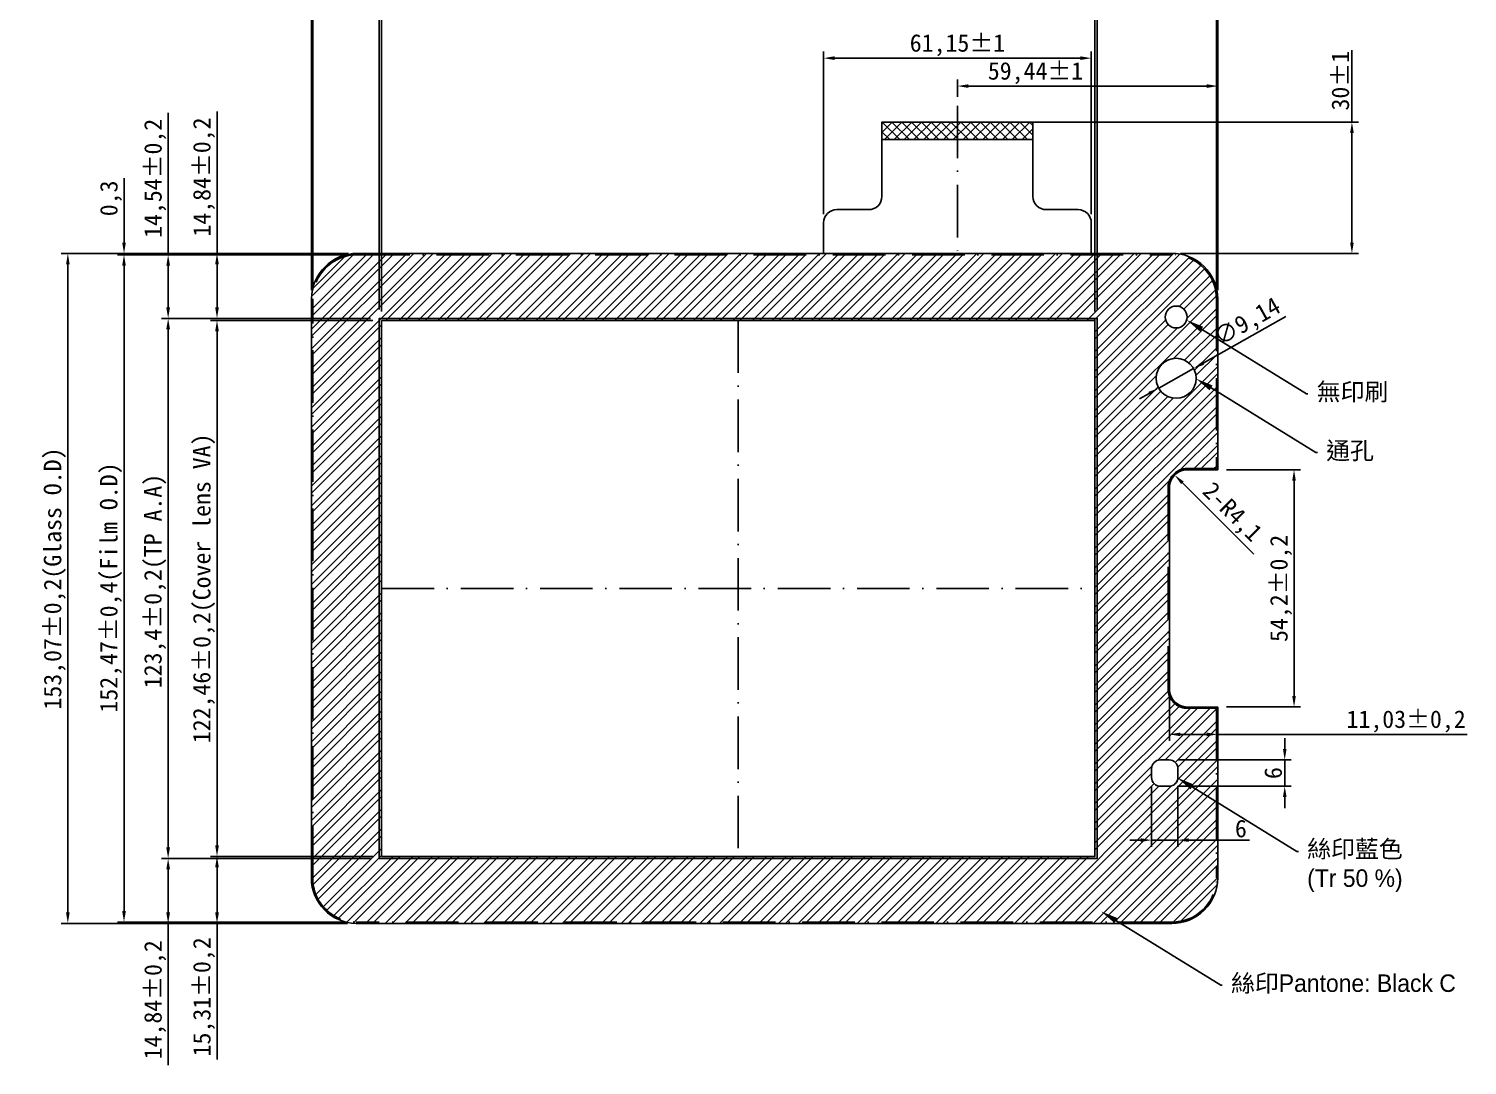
# Model space of a CAD drawing. Header units: millimetres. Extents: x 4747 to 6005, y -1475 to -549.
# Drawn here: x 4989.3 to 5317.8, y -970.7 to -733.9 of the extents above; entities that cross this region are included whole.
import ezdxf
from ezdxf import colors
from ezdxf.entities.mleader import LeaderData, LeaderLine
from ezdxf.math import Vec2, Vec3

# ---------------------------------------------------------------- set-up
doc = ezdxf.new("R2010")
doc.units = ezdxf.units.MM
doc.linetypes.add('ACAD_ISO02W100', pattern=[15, 12, -3])
doc.linetypes.add('ACAD_ISO10W100', pattern=[18, 12, -3, 0, -3])
for name, color, linetype in [('center', 1, 'ACAD_ISO10W100'), ('Cover lens', 7, 'Continuous'), ('FPC', 3, 'Continuous'), ('ITO film', 7, 'Continuous'), ('stiffiner', 30, 'Continuous'), ('TP_AA', 250, 'Continuous')]:
    doc.layers.add(name, color=color, linetype=linetype)
doc.dimstyles.new('ISO-25', dxfattribs={"dimtxt": 2.5, "dimasz": 2.5, "dimexe": 1.5, "dimexo": 2, "dimtad": 1, "dimtxsty": 'Standard', "dimcen": 2.5, "dimclrd": 5, "dimclre": 5, "dimclrt": 5, "dimadec": 0, "dimazin": 0, "dimtfac": 1, "dimtmove": 0, "dimatfit": 3, "dimfxl": 1, "dimarcsym": 0})

# ---------------------------------------------------------------- blocks, each defined once
blk = doc.blocks.new('*D3')
at = {"color": 5, "lineweight": -2}
for p, q in [((5069.3, -798.06), (5069.3, -621.88)), ((5071.8, -623.38), (5230.8, -623.38)), ((5233.3, -798.06), (5233.3, -621.88))]:
    blk.add_line(p, q, dxfattribs=at)
at = {"color": 5}
for points in [[(5071.8, -622.96), (5071.8, -623.79), (5069.3, -623.38)], [(5230.8, -622.96), (5230.8, -623.79), (5233.3, -623.38)]]:
    blk.add_solid(points, dxfattribs=at)
at = {"layer": 'Defpoints', "color": 0}
for p in [(5233.3, -623.38), (5069.3, -800.06), (5233.3, -800.06)]:
    blk.add_point(p, dxfattribs=at)
at = {"color": 5, "insert": (5151.3, -620.42), "char_height": 4, "attachment_point": 5}
blk.add_mtext('164±0,2(TP A.A)', dxfattribs=at)
blk = doc.blocks.new('*D4')
at = {"color": 5, "lineweight": -2}
for p, q in [((5054.11, -793.59), (5054.11, -613.36)), ((5260.49, -793.59), (5260.49, -613.36)), ((5056.61, -614.86), (5257.99, -614.86))]:
    blk.add_line(p, q, dxfattribs=at)
at = {"color": 5}
for points in [[(5056.61, -614.44), (5056.61, -615.27), (5054.11, -614.86)], [(5257.99, -614.44), (5257.99, -615.27), (5260.49, -614.86)]]:
    blk.add_solid(points, dxfattribs=at)
at = {"layer": 'Defpoints', "color": 0}
for p in [(5260.49, -614.86), (5054.11, -795.59), (5260.49, -795.59)]:
    blk.add_point(p, dxfattribs=at)
at = {"color": 5, "insert": (5151, -611.9), "char_height": 4, "attachment_point": 5}
blk.add_mtext('206,38±0,4(Film O.D)', dxfattribs=at)
blk = doc.blocks.new('*D5')
at = {"color": 5, "lineweight": -2}
for p, q in [((5053.81, -793.59), (5053.81, -604.83)), ((5056.31, -606.33), (5258.29, -606.33)), ((5260.79, -793.59), (5260.79, -604.83))]:
    blk.add_line(p, q, dxfattribs=at)
at = {"color": 5}
for points in [[(5056.31, -605.92), (5056.31, -606.75), (5053.81, -606.33)], [(5258.29, -605.92), (5258.29, -606.75), (5260.79, -606.33)]]:
    blk.add_solid(points, dxfattribs=at)
at = {"layer": 'Defpoints', "color": 0}
for p in [(5260.79, -606.33), (5053.81, -795.59), (5260.79, -795.59)]:
    blk.add_point(p, dxfattribs=at)
at = {"color": 5, "insert": (5151.43, -603.38), "char_height": 4, "attachment_point": 5}
blk.add_mtext('206,98±0,2(Glass O.D)', dxfattribs=at)
blk = doc.blocks.new('*D6')
at = {"color": 5, "lineweight": -2}
for p, q in [((5067.3, -800.06), (5019.6, -800.06)), ((5021.1, -802.56), (5021.1, -920.96)), ((5067.3, -923.46), (5019.6, -923.46))]:
    blk.add_line(p, q, dxfattribs=at)
at = {"color": 5}
for points in [[(5020.68, -802.56), (5021.52, -802.56), (5021.1, -800.06)], [(5020.68, -920.96), (5021.52, -920.96), (5021.1, -923.46)]]:
    blk.add_solid(points, dxfattribs=at)
at = {"layer": 'Defpoints', "color": 0}
for p in [(5069.3, -800.06), (5021.1, -923.46), (5069.3, -923.46)]:
    blk.add_point(p, dxfattribs=at)
at = {"color": 5, "insert": (5018.14, -860.08), "char_height": 4, "attachment_point": 5, "rotation": 90}
blk.add_mtext('123,4±0,2(TP A.A)', dxfattribs=at)
blk = doc.blocks.new('*D7')
at = {"color": 5, "lineweight": -2}
for p, q in [((5062.31, -785.53), (5009.52, -785.53)), ((5011.02, -788.03), (5011.02, -935.5)), ((5062.05, -938), (5009.52, -938))]:
    blk.add_line(p, q, dxfattribs=at)
at = {"color": 5}
for points in [[(5010.6, -788.03), (5011.44, -788.03), (5011.02, -785.53)], [(5010.6, -935.5), (5011.44, -935.5), (5011.02, -938)]]:
    blk.add_solid(points, dxfattribs=at)
at = {"layer": 'Defpoints', "color": 0}
for p in [(5064.31, -785.53), (5011.02, -938), (5064.05, -938)]:
    blk.add_point(p, dxfattribs=at)
at = {"color": 5, "insert": (5008.06, -861.57), "char_height": 4, "attachment_point": 5, "rotation": 90}
blk.add_mtext('152,47±0,4(Film O.D)', dxfattribs=at)
blk = doc.blocks.new('*D8')
at = {"color": 5, "lineweight": -2}
for p, q in [((5062.31, -785.23), (4996.69, -785.23)), ((4998.19, -935.8), (4998.19, -787.73)), ((5062.04, -938.3), (4996.69, -938.3))]:
    blk.add_line(p, q, dxfattribs=at)
at = {"color": 5}
for points in [[(4997.78, -787.73), (4998.61, -787.73), (4998.19, -785.23)], [(4997.78, -935.8), (4998.61, -935.8), (4998.19, -938.3)]]:
    blk.add_solid(points, dxfattribs=at)
at = {"layer": 'Defpoints', "color": 0}
for p in [(4998.19, -785.23), (5064.31, -785.23), (5064.04, -938.3)]:
    blk.add_point(p, dxfattribs=at)
at = {"color": 5, "insert": (4995.23, -859.52), "char_height": 4, "attachment_point": 5, "rotation": 90}
blk.add_mtext('153,07±0,2(Glass O.D)', dxfattribs=at)
blk = doc.blocks.new('*D9')
at = {"color": 5, "lineweight": -2}
for p, q in [((5201.35, -749.47), (5201.35, -745.49)), ((5260.79, -793.59), (5260.79, -745.49)), ((5203.85, -746.99), (5258.29, -746.99))]:
    blk.add_line(p, q, dxfattribs=at)
at = {"color": 5}
for points in [[(5203.85, -746.57), (5203.85, -747.41), (5201.35, -746.99)], [(5258.29, -746.57), (5258.29, -747.41), (5260.79, -746.99)]]:
    blk.add_solid(points, dxfattribs=at)
at = {"layer": 'Defpoints', "color": 0}
for p in [(5260.79, -746.99), (5201.35, -751.47), (5260.79, -795.59)]:
    blk.add_point(p, dxfattribs=at)
at = {"color": 5, "insert": (5219.18, -744.03), "char_height": 4, "attachment_point": 5}
blk.add_mtext('59,44±1', dxfattribs=at)
blk = doc.blocks.new('*D10')
at = {"color": 5, "lineweight": -2}
for p, q in [((5291.45, -755.23), (5291.45, -738.81)), ((5203.35, -755.23), (5292.95, -755.23)), ((5291.45, -782.73), (5291.45, -757.73)), ((5252.29, -785.23), (5292.95, -785.23))]:
    blk.add_line(p, q, dxfattribs=at)
at = {"color": 5}
for points in [[(5291.03, -757.73), (5291.87, -757.73), (5291.45, -755.23)], [(5291.03, -782.73), (5291.87, -782.73), (5291.45, -785.23)]]:
    blk.add_solid(points, dxfattribs=at)
at = {"layer": 'Defpoints', "color": 0}
for p in [(5201.35, -755.23), (5250.29, -785.23), (5291.45, -785.23)]:
    blk.add_point(p, dxfattribs=at)
at = {"color": 5, "insert": (5288.82, -745.77), "char_height": 4, "attachment_point": 5, "rotation": 90}
blk.add_mtext('30±1', dxfattribs=at)
blk = doc.blocks.new('*D11')
at = {"color": 5, "lineweight": -2}
for p, q in [((5054.11, -793.59), (5054.11, -692.33)), ((5069.3, -798.06), (5069.3, -692.33)), ((5054.11, -693.83), (5023.03, -693.83)), ((5066.8, -693.83), (5056.61, -693.83))]:
    blk.add_line(p, q, dxfattribs=at)
at = {"color": 5}
for points in [[(5056.61, -693.41), (5056.61, -694.24), (5054.11, -693.83)], [(5066.8, -693.41), (5066.8, -694.24), (5069.3, -693.83)]]:
    blk.add_solid(points, dxfattribs=at)
at = {"layer": 'Defpoints', "color": 0}
for p in [(5054.11, -693.83), (5054.11, -795.59), (5069.3, -800.06)]:
    blk.add_point(p, dxfattribs=at)
at = {"color": 5, "insert": (5037.32, -690.87), "char_height": 4, "attachment_point": 5}
blk.add_mtext('15,19±0,2', dxfattribs=at)
blk = doc.blocks.new('*D12')
at = {"color": 5, "lineweight": -2}
for p, q in [((5021.1, -785.53), (5021.1, -753.11)), ((5062.31, -785.53), (5019.6, -785.53)), ((5021.1, -797.56), (5021.1, -788.03)), ((5067.3, -800.06), (5019.6, -800.06))]:
    blk.add_line(p, q, dxfattribs=at)
at = {"color": 5}
for points in [[(5020.68, -788.03), (5021.52, -788.03), (5021.1, -785.53)], [(5020.68, -797.56), (5021.52, -797.56), (5021.1, -800.06)]]:
    blk.add_solid(points, dxfattribs=at)
at = {"layer": 'Defpoints', "color": 0}
for p in [(5021.1, -785.53), (5064.31, -785.53), (5069.3, -800.06)]:
    blk.add_point(p, dxfattribs=at)
at = {"color": 5, "insert": (5018.14, -768.07), "char_height": 4, "attachment_point": 5, "rotation": 90}
blk.add_mtext('14,54±0,2', dxfattribs=at)
blk = doc.blocks.new('*D13')
at = {"color": 5, "lineweight": -2}
for p, q in [((5051.31, -682.66), (5039.56, -682.66)), ((5053.81, -793.59), (5053.81, -681.16)), ((5054.11, -682.66), (5053.81, -682.66)), ((5054.11, -793.59), (5054.11, -681.16)), ((5056.61, -682.66), (5059.11, -682.66))]:
    blk.add_line(p, q, dxfattribs=at)
at = {"color": 5}
for points in [[(5051.31, -682.25), (5051.31, -683.08), (5053.81, -682.66)], [(5056.61, -682.25), (5056.61, -683.08), (5054.11, -682.66)]]:
    blk.add_solid(points, dxfattribs=at)
at = {"layer": 'Defpoints', "color": 0}
for p in [(5053.81, -682.66), (5053.81, -795.59), (5054.11, -795.59)]:
    blk.add_point(p, dxfattribs=at)
at = {"color": 5, "insert": (5044.19, -679.71), "char_height": 4, "attachment_point": 5}
blk.add_mtext('0,3', dxfattribs=at)
blk = doc.blocks.new('*D14')
at = {"color": 5, "lineweight": -2}
for p, q in [((5011.02, -782.73), (5011.02, -768.02)), ((5062.31, -785.23), (5009.52, -785.23)), ((5062.31, -785.53), (5009.52, -785.53)), ((5011.02, -785.53), (5011.02, -785.23)), ((5011.02, -788.03), (5011.02, -790.53))]:
    blk.add_line(p, q, dxfattribs=at)
at = {"color": 5}
for points in [[(5010.6, -782.73), (5011.44, -782.73), (5011.02, -785.23)], [(5010.6, -788.03), (5011.44, -788.03), (5011.02, -785.53)]]:
    blk.add_solid(points, dxfattribs=at)
at = {"layer": 'Defpoints', "color": 0}
for p in [(5011.02, -785.53), (5064.31, -785.23), (5064.31, -785.53)]:
    blk.add_point(p, dxfattribs=at)
at = {"color": 5, "insert": (5008.06, -772.65), "char_height": 4, "attachment_point": 5, "rotation": 90}
blk.add_mtext('0,3', dxfattribs=at)
blk = doc.blocks.new('*D23')
at = {"color": 5, "lineweight": -2}
for p, q in [((5067.84, -800.53), (5030.76, -800.53)), ((5032.26, -920.49), (5032.26, -803.03)), ((5067.84, -922.99), (5030.76, -922.99))]:
    blk.add_line(p, q, dxfattribs=at)
at = {"color": 5}
for points in [[(5031.84, -803.03), (5032.68, -803.03), (5032.26, -800.53)], [(5031.84, -920.49), (5032.68, -920.49), (5032.26, -922.99)]]:
    blk.add_solid(points, dxfattribs=at)
at = {"layer": 'Defpoints', "color": 0}
for p in [(5032.26, -800.53), (5069.84, -800.53), (5069.84, -922.99)]:
    blk.add_point(p, dxfattribs=at)
at = {"color": 5, "insert": (5029.3, -861.76), "char_height": 4, "attachment_point": 5, "rotation": 90}
blk.add_mtext('122,46±0,2(Cover lens VA)', dxfattribs=at)
blk = doc.blocks.new('*D24')
at = {"color": 5, "lineweight": -2}
for p, q in [((5069.84, -798.53), (5069.84, -630.4)), ((5232.76, -798.53), (5232.76, -630.4)), ((5072.34, -631.9), (5230.26, -631.9))]:
    blk.add_line(p, q, dxfattribs=at)
at = {"color": 5}
for points in [[(5072.34, -631.48), (5072.34, -632.31), (5069.84, -631.9)], [(5230.26, -631.48), (5230.26, -632.31), (5232.76, -631.9)]]:
    blk.add_solid(points, dxfattribs=at)
at = {"layer": 'Defpoints', "color": 0}
for p in [(5232.76, -631.9), (5069.84, -800.53), (5232.76, -800.53)]:
    blk.add_point(p, dxfattribs=at)
at = {"color": 5, "insert": (5151.3, -628.94), "char_height": 4, "attachment_point": 5}
blk.add_mtext('162,92±0,2(Cover lens VA)', dxfattribs=at)
blk = doc.blocks.new('*D25')
at = {"color": 5, "lineweight": -2}
for p, q in [((5053.81, -701.74), (5022.06, -701.74)), ((5053.81, -793.59), (5053.81, -700.24)), ((5067.34, -701.74), (5056.31, -701.74)), ((5069.84, -798.53), (5069.84, -700.24))]:
    blk.add_line(p, q, dxfattribs=at)
at = {"color": 5}
for points in [[(5056.31, -701.32), (5056.31, -702.16), (5053.81, -701.74)], [(5067.34, -701.32), (5067.34, -702.16), (5069.84, -701.74)]]:
    blk.add_solid(points, dxfattribs=at)
at = {"layer": 'Defpoints', "color": 0}
for p in [(5053.81, -701.74), (5053.81, -795.59), (5069.84, -800.53)]:
    blk.add_point(p, dxfattribs=at)
at = {"color": 5, "insert": (5036.69, -698.78), "char_height": 4, "attachment_point": 5}
blk.add_mtext('16,03±0,2', dxfattribs=at)
blk = doc.blocks.new('*D26')
at = {"color": 5, "lineweight": -2}
for p, q in [((5232.76, -798.53), (5232.76, -688.77)), ((5260.79, -793.59), (5260.79, -688.77)), ((5235.26, -690.27), (5258.29, -690.27)), ((5260.79, -690.27), (5293.88, -690.27))]:
    blk.add_line(p, q, dxfattribs=at)
at = {"color": 5}
for points in [[(5235.26, -689.85), (5235.26, -690.68), (5232.76, -690.27)], [(5258.29, -689.85), (5258.29, -690.68), (5260.79, -690.27)]]:
    blk.add_solid(points, dxfattribs=at)
at = {"layer": 'Defpoints', "color": 0}
for p in [(5260.79, -690.27), (5260.79, -795.59), (5232.76, -800.53)]:
    blk.add_point(p, dxfattribs=at)
at = {"color": 5, "insert": (5278.58, -687.31), "char_height": 4, "attachment_point": 5}
blk.add_mtext('28,03±0,2', dxfattribs=at)
blk = doc.blocks.new('*D27')
at = {"color": 5, "lineweight": -2}
for p, q in [((5233.3, -798.06), (5233.3, -681.03)), ((5235.8, -682.53), (5258.29, -682.53)), ((5260.79, -793.59), (5260.79, -681.03)), ((5260.79, -682.53), (5294.54, -682.53))]:
    blk.add_line(p, q, dxfattribs=at)
at = {"color": 5}
for points in [[(5235.8, -682.11), (5235.8, -682.94), (5233.3, -682.53)], [(5258.29, -682.11), (5258.29, -682.94), (5260.79, -682.53)]]:
    blk.add_solid(points, dxfattribs=at)
at = {"layer": 'Defpoints', "color": 0}
for p in [(5260.79, -682.53), (5260.79, -795.59), (5233.3, -800.06)]:
    blk.add_point(p, dxfattribs=at)
at = {"color": 5, "insert": (5278.92, -679.57), "char_height": 4, "attachment_point": 5}
blk.add_mtext('27,49±0,2', dxfattribs=at)
blk = doc.blocks.new('*D28')
at = {"color": 5, "lineweight": -2}
for p, q in [((5032.26, -785.23), (5032.26, -752.81)), ((5062.31, -785.23), (5030.76, -785.23)), ((5032.26, -797.56), (5032.26, -787.73)), ((5067.3, -800.06), (5030.76, -800.06))]:
    blk.add_line(p, q, dxfattribs=at)
at = {"color": 5}
for points in [[(5031.84, -787.73), (5032.68, -787.73), (5032.26, -785.23)], [(5031.84, -797.56), (5032.68, -797.56), (5032.26, -800.06)]]:
    blk.add_solid(points, dxfattribs=at)
at = {"layer": 'Defpoints', "color": 0}
for p in [(5032.26, -785.23), (5064.31, -785.23), (5069.3, -800.06)]:
    blk.add_point(p, dxfattribs=at)
at = {"color": 5, "insert": (5029.3, -767.77), "char_height": 4, "attachment_point": 5, "rotation": 90}
blk.add_mtext('14,84±0,2', dxfattribs=at)
blk = doc.blocks.new('*D29')
at = {"color": 5, "lineweight": -2}
for p, q in [((5067.84, -922.99), (5030.76, -922.99)), ((5032.26, -925.49), (5032.26, -935.8)), ((5062.04, -938.3), (5030.76, -938.3)), ((5032.26, -938.3), (5032.26, -969.38))]:
    blk.add_line(p, q, dxfattribs=at)
at = {"color": 5}
for points in [[(5031.84, -925.49), (5032.68, -925.49), (5032.26, -922.99)], [(5031.84, -935.8), (5032.68, -935.8), (5032.26, -938.3)]]:
    blk.add_solid(points, dxfattribs=at)
at = {"layer": 'Defpoints', "color": 0}
for p in [(5069.84, -922.99), (5032.26, -938.3), (5064.04, -938.3)]:
    blk.add_point(p, dxfattribs=at)
at = {"color": 5, "insert": (5029.3, -955.09), "char_height": 4, "attachment_point": 5, "rotation": 90}
blk.add_mtext('15,31±0,2', dxfattribs=at)
blk = doc.blocks.new('*D30')
at = {"color": 5, "lineweight": -2}
for p, q in [((5067.3, -923.46), (5019.6, -923.46)), ((5021.1, -925.96), (5021.1, -935.8)), ((5062.04, -938.3), (5019.6, -938.3)), ((5021.1, -938.3), (5021.1, -970.72))]:
    blk.add_line(p, q, dxfattribs=at)
at = {"color": 5}
for points in [[(5020.68, -925.96), (5021.52, -925.96), (5021.1, -923.46)], [(5020.68, -935.8), (5021.52, -935.8), (5021.1, -938.3)]]:
    blk.add_solid(points, dxfattribs=at)
at = {"layer": 'Defpoints', "color": 0}
for p in [(5069.3, -923.46), (5021.1, -938.3), (5064.04, -938.3)]:
    blk.add_point(p, dxfattribs=at)
at = {"color": 5, "insert": (5018.14, -955.76), "char_height": 4, "attachment_point": 5, "rotation": 90}
blk.add_mtext('14,84±0,2', dxfattribs=at)
blk = doc.blocks.new('*D31')
at = {"color": 5, "lineweight": -2}
for p, q in [((5276.38, -799.65), (5257.46, -810.3)), ((5247.32, -816), (5255.28, -811.52)), ((5245.14, -817.23), (5242.96, -818.45))]:
    blk.add_line(p, q, dxfattribs=at)
at = {"color": 5}
for points in [[(5257.26, -809.93), (5257.67, -810.66), (5255.28, -811.52)], [(5244.94, -816.87), (5245.34, -817.59), (5247.32, -816)]]:
    blk.add_solid(points, dxfattribs=at)
at = {"layer": 'Defpoints', "color": 0}
for p in [(5255.28, -811.52), (5247.32, -816)]:
    blk.add_point(p, dxfattribs=at)
at = {"color": 5, "insert": (5267.71, -801.14), "char_height": 4, "attachment_point": 5, "rotation": 29.3592}
blk.add_mtext('∅9,14', dxfattribs=at)
blk = doc.blocks.new('*D32')
at = {"color": 5, "lineweight": -2}
blk.add_line((5269.07, -853.94), (5252.73, -837.63), dxfattribs=at)
at = {"color": 5}
blk.add_solid([(5253.02, -837.34), (5252.44, -837.93), (5250.96, -835.87)], dxfattribs=at)
at = {"layer": 'Defpoints', "color": 0}
for p in [(5250.96, -835.87), (5253.86, -838.76)]:
    blk.add_point(p, dxfattribs=at)
at = {"color": 5, "insert": (5263.87, -844.57), "char_height": 4, "attachment_point": 5, "rotation": 315.062}
blk.add_mtext('2-R4,1', dxfattribs=at)
blk = doc.blocks.new('*D33')
at = {"color": 5, "lineweight": -2}
for p, q in [((5262.79, -834.66), (5279.73, -834.66)), ((5278.23, -837.16), (5278.23, -886.36)), ((5262.79, -888.86), (5279.73, -888.86))]:
    blk.add_line(p, q, dxfattribs=at)
at = {"color": 5}
for points in [[(5277.81, -837.16), (5278.64, -837.16), (5278.23, -834.66)], [(5277.81, -886.36), (5278.64, -886.36), (5278.23, -888.86)]]:
    blk.add_solid(points, dxfattribs=at)
at = {"layer": 'Defpoints', "color": 0}
for p in [(5260.79, -834.66), (5260.79, -888.86), (5278.23, -888.86)]:
    blk.add_point(p, dxfattribs=at)
at = {"color": 5, "insert": (5275.27, -861.76), "char_height": 4, "attachment_point": 5, "rotation": 90}
blk.add_mtext('54,2±0,2', dxfattribs=at)
blk = doc.blocks.new('*D34')
at = {"color": 5, "lineweight": -2}
for p, q in [((5249.76, -886.76), (5249.76, -896.62)), ((5260.79, -890.86), (5260.79, -896.62)), ((5252.26, -895.12), (5258.29, -895.12)), ((5260.79, -895.12), (5317.78, -895.12))]:
    blk.add_line(p, q, dxfattribs=at)
at = {"color": 5}
for points in [[(5252.26, -894.7), (5252.26, -895.53), (5249.76, -895.12)], [(5258.29, -894.7), (5258.29, -895.53), (5260.79, -895.12)]]:
    blk.add_solid(points, dxfattribs=at)
at = {"layer": 'Defpoints', "color": 0}
for p in [(5249.76, -884.76), (5260.79, -888.86), (5249.76, -895.12)]:
    blk.add_point(p, dxfattribs=at)
at = {"color": 5, "insert": (5303.82, -892.16), "char_height": 4, "attachment_point": 5}
blk.add_mtext('11,03±0,2', dxfattribs=at)
blk = doc.blocks.new('*D35')
at = {"color": 5, "lineweight": -2}
for p, q in [((5276.1, -898.46), (5276.1, -895.96)), ((5251.7, -900.96), (5277.6, -900.96)), ((5276.1, -900.96), (5276.1, -906.96)), ((5251.7, -906.96), (5277.6, -906.96)), ((5276.1, -909.46), (5276.1, -911.96))]:
    blk.add_line(p, q, dxfattribs=at)
at = {"color": 5}
for points in [[(5275.69, -898.46), (5276.52, -898.46), (5276.1, -900.96)], [(5275.69, -909.46), (5276.52, -909.46), (5276.1, -906.96)]]:
    blk.add_solid(points, dxfattribs=at)
at = {"layer": 'Defpoints', "color": 0}
for p in [(5249.7, -900.96), (5249.7, -906.96), (5276.1, -906.96)]:
    blk.add_point(p, dxfattribs=at)
at = {"color": 5, "insert": (5273.48, -903.96), "char_height": 4, "attachment_point": 5, "rotation": 90}
blk.add_mtext('6', dxfattribs=at)
blk = doc.blocks.new('*D36')
at = {"color": 5, "lineweight": -2}
for p, q in [((5245.7, -906.96), (5245.7, -920.78)), ((5251.7, -906.96), (5251.7, -920.78)), ((5243.2, -919.28), (5240.7, -919.28)), ((5245.7, -919.28), (5251.7, -919.28)), ((5254.2, -919.28), (5268.05, -919.28))]:
    blk.add_line(p, q, dxfattribs=at)
at = {"color": 5}
for points in [[(5243.2, -918.86), (5243.2, -919.7), (5245.7, -919.28)], [(5254.2, -918.86), (5254.2, -919.7), (5251.7, -919.28)]]:
    blk.add_solid(points, dxfattribs=at)
at = {"layer": 'Defpoints', "color": 0}
for p in [(5245.7, -904.96), (5251.7, -904.96), (5251.7, -919.28)]:
    blk.add_point(p, dxfattribs=at)
at = {"color": 5, "insert": (5266.09, -916.66), "char_height": 4, "attachment_point": 5}
blk.add_mtext('6', dxfattribs=at)
blk = doc.blocks.new('*D59')
at = {"color": 5, "lineweight": -2}
for p, q in [((5170.78, -776.23), (5170.78, -739.11)), ((5231.93, -776.23), (5231.93, -739.11)), ((5173.28, -740.61), (5229.43, -740.61))]:
    blk.add_line(p, q, dxfattribs=at)
at = {"color": 5}
for points in [[(5173.28, -740.19), (5173.28, -741.03), (5170.78, -740.61)], [(5229.43, -740.19), (5229.43, -741.03), (5231.93, -740.61)]]:
    blk.add_solid(points, dxfattribs=at)
at = {"layer": 'Defpoints', "color": 0}
for p in [(5231.93, -740.61), (5170.78, -778.23), (5231.93, -778.23)]:
    blk.add_point(p, dxfattribs=at)
at = {"color": 5, "insert": (5201.35, -737.65), "char_height": 4, "attachment_point": 5}
blk.add_mtext('61,15±1', dxfattribs=at)

msp = doc.modelspace()

# ---------------------------------------------------------------- hatches: boundary and pattern name
h = msp.add_hatch()
h.set_pattern_fill('STEEL', color=256, style=0)
h.set_pattern_definition([(45, (4986.9572, -1037.084), (-2.245064, 2.245064), []), (45, (4986.9572, -1035.4966), (-2.245064, 2.245064), [])])
h.paths.add_polyline_path([(5260.793, -888.863), (5253.863, -888.863, -0.4142136), (5249.763, -884.763), (5249.763, -861.763), (5232.762, -861.763), (5232.762, -922.993), (5157.302, -922.993), (5157.302, -938.3), (5250.56, -938.3, 0.4104076), (5260.793, -927.933)])
h.paths.add_polyline_path([(5245.702, -904.963), (5245.702, -902.963, -0.4142136), (5247.702, -900.963), (5249.702, -900.963, -0.4142136), (5251.702, -902.963), (5251.702, -904.963, -0.4142136), (5249.702, -906.963), (5247.702, -906.963, -0.4142136)], flags=16)
h.paths.add_polyline_path([(5260.793, -795.592, 0.4103948), (5250.56, -785.225), (5157.302, -785.225), (5157.302, -800.533), (5232.762, -800.533), (5232.762, -861.763), (5249.763, -861.763), (5249.763, -838.763, -0.4142136), (5253.863, -834.663), (5260.793, -834.663)])
h.paths.add_polyline_path([(5246.732, -813.763, -1), (5255.872, -813.763, -1)], flags=16)
h.paths.add_polyline_path([(5248.802, -799.763, -1), (5253.802, -799.763, -1)], flags=16)
h.paths.add_polyline_path([(5157.302, -785.225), (5064.314, -785.225, 0.410395), (5053.81, -795.593), (5053.81, -861.763), (5069.842, -861.763), (5069.842, -800.533), (5157.302, -800.533)])
h.paths.add_polyline_path([(5157.302, -922.993), (5069.842, -922.993), (5069.842, -861.763), (5053.81, -861.763), (5053.81, -927.933, 0.4103948), (5064.043, -938.3), (5157.302, -938.3)])
at = {"layer": 'stiffiner', "linetype": 'ACAD_ISO02W100'}
h = msp.add_hatch(dxfattribs=at)
h.set_pattern_fill('ANSI37', color=256, scale=0.5, style=0)
h.set_pattern_definition([(45, (3522.8315, -2506.3936), (-1.122532, 1.122532), []), (135, (3522.8315, -2506.3936), (-1.122532, -1.122532), [])])
h.paths.add_polyline_path([(5201.352, -755.225), (5184.102, -755.225), (5184.102, -759.225), (5201.352, -759.225)])
h.paths.add_polyline_path([(5218.602, -755.225), (5201.352, -755.225), (5201.352, -759.225), (5218.602, -759.225)])

# ---------------------------------------------------------------- linework, layer by layer
at = {"layer": 'center'}
for p, q in [((5201.352, -751.468), (5201.352, -785.975)), ((5151.302, -800.533), (5151.302, -922.993)), ((5069.842, -861.763), (5232.762, -861.763))]:
    msp.add_line(p, q, dxfattribs=at)
at = {"layer": 'Cover lens', "color": 7, "linetype": 'Continuous'}
for p, q in [((5245.702, -902.963), (5245.702, -904.963)), ((5249.702, -900.963), (5247.702, -900.963)), ((5251.702, -904.963), (5251.702, -902.963)), ((5247.702, -906.963), (5249.702, -906.963))]:
    msp.add_line(p, q, dxfattribs=at)
at = {"layer": 'Cover lens'}
msp.add_lwpolyline([(5064.314, -785.225), (5250.29, -785.225, -0.4180284), (5260.793, -795.592), (5260.793, -834.663), (5253.863, -834.663, 0.4142136), (5249.763, -838.763), (5249.763, -884.763, 0.4142136), (5253.863, -888.863), (5260.793, -888.863), (5260.793, -927.933, -0.4180298), (5250.29, -938.3), (5064.043, -938.3, -0.4103948), (5053.81, -927.933), (5053.81, -795.593, -0.410395)], format="xyb", close=True, dxfattribs=at)
msp.add_lwpolyline([(5069.842, -800.533), (5232.762, -800.533), (5232.762, -922.993), (5069.842, -922.993)], close=True, dxfattribs=at)
at = {"layer": 'Cover lens', "color": 7, "linetype": 'Continuous'}
for centre, radius in [((5251.302, -799.763), 2.5), ((5251.302, -813.763), 4.57)]:
    msp.add_circle(centre, radius, dxfattribs=at)
for centre, start, end in [((5247.702, -902.963), 90, 180), ((5249.702, -902.963), 0, 90), ((5247.702, -904.963), 180, 270), ((5249.702, -904.963), 270, 0)]:
    msp.add_arc(centre, 2, start, end, dxfattribs=at)
at = {"layer": 'FPC'}
for p, q in [((5218.602, -755.225), (5184.102, -755.225)), ((5173.777, -775.225), (5181.102, -775.225)), ((5221.602, -775.225), (5228.927, -775.225)), ((5170.777, -778.225), (5170.777, -785.225)), ((5231.927, -778.225), (5231.927, -785.225)), ((5231.927, -785.225), (5170.777, -785.225))]:
    msp.add_line(p, q, dxfattribs=at)
for points in [[(5180.452, -775.225), (5181.102, -775.225, 0.4142136), (5184.102, -772.225), (5184.102, -755.225)], [(5218.602, -755.225), (5218.602, -772.225, 0.4142136), (5221.602, -775.225), (5222.252, -775.225)]]:
    msp.add_lwpolyline(points, format="xyb", dxfattribs=at)
for centre, start, end in [((5173.777, -778.225), 90, 180), ((5228.927, -778.225), 0, 90)]:
    msp.add_arc(centre, 3, start, end, dxfattribs=at)
at = {"layer": 'ITO film', "color": 8, "linetype": 'ACAD_ISO10W100'}
msp.add_lwpolyline([(5064.314, -785.525), (5250.292, -785.525, -0.4180849), (5260.493, -795.592), (5260.493, -834.363), (5253.863, -834.363, 0.4142136), (5249.463, -838.763), (5249.463, -884.763, 0.4142136), (5253.863, -889.163), (5260.493, -889.163), (5260.493, -927.933, -0.4180863), (5250.292, -938), (5064.045, -938, -0.4103384), (5054.11, -927.933), (5054.11, -795.595, -0.4103393)], format="xyb", close=True, dxfattribs=at)
at = {"layer": 'stiffiner'}
msp.add_lwpolyline([(5184.102, -759.225), (5218.602, -759.225), (5218.602, -755.225), (5184.102, -755.225)], close=True, dxfattribs=at)
at = {"layer": 'TP_AA'}
msp.add_lwpolyline([(5069.302, -923.463), (5233.302, -923.463), (5233.302, -800.063), (5069.302, -800.063)], close=True, dxfattribs=at)

# ---------------------------------------------------------------- dimensions: what is measured, and where the dimension line sits
for base, p1, p2, text, override, picture, middle in [((5260.793, -606.334), (5053.81, -795.593), (5260.793, -795.592), '<>(Glass O.D)', {"dimtxt": 4, "dimtol": 1, "dimtp": 0.2, "dimtm": 0.2}, '*D5', (5151.427, -606.334)), ((5260.493, -614.855), (5054.11, -795.595), (5260.493, -795.592), '<>(Film O.D)', {"dimtxt": 4, "dimgap": 0.625, "dimtol": 1, "dimlim": 0, "dimtp": 0.4, "dimtm": 0.4, "dimfxl": 1.25}, '*D4', (5151.002, -614.855)), ((5233.302, -623.377), (5069.302, -800.063), (5233.302, -800.063), '<>(TP A.A)', {"dimtxt": 4, "dimtol": 1, "dimtp": 0.2, "dimtm": 0.2}, '*D3', (5151.302, -623.377)), ((5232.762, -631.898), (5069.842, -800.533), (5232.762, -800.533), '<>(Cover lens VA)', {"dimtxt": 4, "dimtol": 1, "dimtp": 0.2, "dimtm": 0.2}, '*D24', (5151.302, -631.898))]:
    dim = msp.add_linear_dim(base=base, p1=p1, p2=p2, text=text, dimstyle='ISO-25', override=override)
    dim.commit()
    dim.dimension.update_dxf_attribs({"geometry": picture, "text_midpoint": middle, "dimtype": 160})
for base, p1, p2, override, picture, middle in [((5260.793, -682.526), (5233.302, -800.063), (5260.793, -795.592), {"dimtxt": 4, "dimtol": 1, "dimtp": 0.2, "dimtm": 0.2}, '*D27', (5278.918, -682.526)), ((5260.793, -690.266), (5232.762, -800.533), (5260.793, -795.592), {"dimtxt": 4, "dimtol": 1, "dimtp": 0.2, "dimtm": 0.2}, '*D26', (5278.585, -690.266)), ((5231.927, -740.61), (5170.777, -778.225), (5231.927, -778.225), {"dimtxt": 4, "dimtol": 1, "dimtp": 1, "dimtm": 1}, '*D59', (5201.352, -740.61)), ((5260.793, -746.99), (5201.352, -751.468), (5260.793, -795.592), {"dimtxt": 4, "dimtol": 1, "dimtp": 1, "dimtm": 1}, '*D9', (5219.178, -746.99)), ((5249.763, -895.116), (5260.793, -888.863), (5249.763, -884.763), {"dimtxt": 4, "dimtol": 1, "dimtp": 0.2, "dimtm": 0.2}, '*D34', (5303.822, -895.116)), ((5251.702, -919.281), (5245.702, -904.963), (5251.702, -904.963), {"dimtxt": 4, "dimfxl": 1.25}, '*D36', (5266.087, -919.281))]:
    dim = msp.add_linear_dim(base=base, p1=p1, p2=p2, dimstyle='ISO-25', override=override)
    dim.commit()
    dim.dimension.update_dxf_attribs({"geometry": picture, "text_midpoint": middle, "dimtype": 160})
for base, p1, p2, override, picture, middle in [((5053.81, -682.664), (5054.11, -795.595), (5053.81, -795.593), {"dimtxt": 4, "dimfxl": 1.25}, '*D13', (5044.185, -679.706)), ((5054.11, -693.825), (5069.302, -800.063), (5054.11, -795.595), {"dimtxt": 4, "dimtol": 1, "dimtp": 0.2, "dimtm": 0.2}, '*D11', (5037.318, -690.867)), ((5053.81, -701.739), (5069.842, -800.533), (5053.81, -795.593), {"dimtxt": 4, "dimtol": 1, "dimtp": 0.2, "dimtm": 0.2}, '*D25', (5036.685, -698.781))]:
    dim = msp.add_linear_dim(base=base, p1=p1, p2=p2, dimstyle='ISO-25', override=override)
    dim.commit()
    dim.dimension.update_dxf_attribs({"geometry": picture, "text_midpoint": middle})
for base, p1, p2, override, picture, middle in [((5291.449, -785.225), (5201.352, -755.225), (5250.29, -785.225), {"dimtxt": 4, "dimtol": 1, "dimtp": 1, "dimtm": 1}, '*D10', (5291.449, -745.767)), ((5011.021, -785.525), (5064.314, -785.225), (5064.314, -785.525), {"dimtxt": 4, "dimfxl": 1.25}, '*D14', (5011.021, -772.646))]:
    dim = msp.add_linear_dim(base=base, p1=p1, p2=p2, angle=90, dimstyle='ISO-25', override=override)
    dim.commit()
    dim.dimension.update_dxf_attribs({"geometry": picture, "text_midpoint": middle, "dimtype": 160})
for base, p1, p2, override, picture, middle in [((5021.099, -785.525), (5069.302, -800.063), (5064.314, -785.525), {"dimtxt": 4, "dimtol": 1, "dimtp": 0.2, "dimtm": 0.2}, '*D12', (5018.141, -768.067)), ((5032.258, -785.225), (5069.302, -800.063), (5064.314, -785.225), {"dimtxt": 4, "dimtol": 1, "dimtp": 0.2, "dimtm": 0.2}, '*D28', (5029.3, -767.767)), ((5278.228, -888.863), (5260.793, -834.663), (5260.793, -888.863), {"dimtxt": 4, "dimtol": 1, "dimtp": 0.2, "dimtm": 0.2}, '*D33', (5275.269, -861.763)), ((5276.102, -906.963), (5249.702, -900.963), (5249.702, -906.963), {"dimtxt": 4, "dimfxl": 1.25}, '*D35', (5273.477, -903.963)), ((5032.258, -938.3), (5069.842, -922.993), (5064.043, -938.3), {"dimtxt": 4, "dimtol": 1, "dimtp": 0.2, "dimtm": 0.2}, '*D29', (5029.3, -955.092)), ((5021.099, -938.3), (5069.302, -923.463), (5064.043, -938.3), {"dimtxt": 4, "dimtol": 1, "dimtp": 0.2, "dimtm": 0.2}, '*D30', (5018.141, -955.758))]:
    dim = msp.add_linear_dim(base=base, p1=p1, p2=p2, angle=90, dimstyle='ISO-25', override=override)
    dim.commit()
    dim.dimension.update_dxf_attribs({"geometry": picture, "text_midpoint": middle})
for base, p1, p2, text, override, picture, middle in [((4998.19253, -785.22503), (5064.04308, -938.29998), (5064.31426, -785.22503), '<>(Glass O.D)', {"dimtxt": 4, "dimtol": 1, "dimtp": 0.2, "dimtm": 0.2}, '*D8', (4998.19253, -859.52219)), ((5011.02077, -937.99998), (5064.31426, -785.52503), (5064.04506, -937.99998), '<>(Film O.D)', {"dimtxt": 4, "dimtol": 1, "dimtp": 0.4, "dimtm": 0.4, "dimfxl": 1.25}, '*D7', (5011.02077, -861.57414)), ((5021.099, -923.463), (5069.302, -800.063), (5069.302, -923.463), '<>(TP A.A)', {"dimtxt": 4, "dimtol": 1, "dimtp": 0.2, "dimtm": 0.2}, '*D6', (5021.099, -860.082)), ((5032.258, -800.533), (5069.842, -922.993), (5069.842, -800.533), '<>(Cover lens VA)', {"dimtxt": 4, "dimtol": 1, "dimtp": 0.2, "dimtm": 0.2}, '*D23', (5032.258, -861.763))]:
    dim = msp.add_linear_dim(base=base, p1=p1, p2=p2, angle=90, text=text, dimstyle='ISO-25', override=override)
    dim.commit()
    dim.dimension.update_dxf_attribs({"geometry": picture, "text_midpoint": middle, "dimtype": 160})
dim = msp.add_diameter_dim_2p(p1=(5247.319, -816.003), p2=(5255.285, -811.522), dimstyle='ISO-25', override={"dimtxt": 4, "dimfxl": 1.25})
dim.commit()
dim.dimension.update_dxf_attribs({"geometry": '*D31', "text_midpoint": (5269.157, -803.718), "dimtype": 163})
dim = msp.add_radius_dim(center=(5253.863, -838.763), mpoint=(5250.961, -835.867), text='2-<>', dimstyle='ISO-25', override={"dimtxt": 4, "dimfxl": 1.25})
dim.commit()
dim.dimension.update_dxf_attribs({"geometry": '*D32', "text_midpoint": (5261.785, -846.668), "dimtype": 164})

# ---------------------------------------------------------------- leaders
ml = msp.add_multileader_mtext('Standard')
ml.set_content('{\\fPMingLiU|b0|i0|c136|p18;無印刷}', color=256)
ml.set_leader_properties()
ml.build(insert=Vec2(0, 0))
ml.multileader.update_dxf_attribs({"text_right_attachment_type": 6, "dogleg_length": 0.36})
ctx = ml.context
ctx.base_point, ctx.plane_origin = Vec3(5281.412, -817.31), Vec3(5253.72, -800.435)
ctx.right_attachment = 6
notes = []
notes.append((ctx, [(0, (1, 1, 0), (5281.052, -817.31), (1, 0), 0.36, [(0, [(5253.72, -800.435)], 0, [])])]))
ctx.mtext.insert, ctx.mtext.flow_direction = Vec3(5283.412, -814.833), 5
ml = msp.add_multileader_mtext('Standard')
ml.set_content('{\\fPMingLiU|b0|i0|c136|p18;通孔}', color=256)
ml.set_leader_properties()
ml.build(insert=Vec2(0, 0))
ml.multileader.update_dxf_attribs({"text_right_attachment_type": 6, "dogleg_length": 0.36})
ctx = ml.context
ctx.base_point, ctx.plane_origin = Vec3(5283.562, -830.73), Vec3(5255.871, -813.855)
ctx.right_attachment = 6
notes.append((ctx, [(0, (1, 1, 0), (5283.202, -830.73), (1, 0), 0.36, [(0, [(5255.871, -813.855)], 0, [])])]))
ctx.mtext.insert, ctx.mtext.flow_direction = Vec3(5285.562, -828.277), 5
ml = msp.add_multileader_mtext('Standard')
ml.set_content('{\\fPMingLiU|b0|i0|c136|p18;絲印藍色\\P(Tr 50 %)}', color=256)
ml.set_leader_properties()
ml.build(insert=Vec2(0, 0))
ml.multileader.update_dxf_attribs({"text_right_attachment_type": 6, "dogleg_length": 0.36})
ctx = ml.context
ctx.base_point, ctx.plane_origin = Vec3(5279.226, -921.883), Vec3(5251.534, -905.008)
ctx.right_attachment = 6
notes.append((ctx, [(0, (1, 1, 0), (5278.866, -921.883), (1, 0), 0.36, [(0, [(5251.534, -905.008)], 0, [])])]))
ctx.mtext.insert, ctx.mtext.flow_direction = Vec3(5281.226, -919.29), 5
ml = msp.add_multileader_mtext('Standard')
ml.set_content('{\\fPMingLiU|b0|i0|c136|p18;絲印Pantone: Black C}', color=256)
ml.set_leader_properties()
ml.build(insert=Vec2(0, 0))
ml.multileader.update_dxf_attribs({"text_right_attachment_type": 6, "dogleg_length": 0.36})
ctx = ml.context
ctx.base_point, ctx.plane_origin = Vec3(5261.838, -952.428), Vec3(5234.147, -935.553)
ctx.right_attachment = 6
notes.append((ctx, [(0, (1, 1, 0), (5261.478, -952.428), (1, 0), 0.36, [(0, [(5234.147, -935.553)], 0, [])])]))
ctx.mtext.insert, ctx.mtext.flow_direction = Vec3(5263.838, -949.963), 5
for ctx, leaders in notes:
    for number, flags, end, landing, length, lines in leaders:
        leader = LeaderData()
        leader.index, (leader.has_last_leader_line, leader.has_dogleg_vector, leader.attachment_direction) = number, flags
        leader.last_leader_point, leader.dogleg_vector, leader.dogleg_length = Vec3(end), Vec3(landing), length
        for number, points, colour, breaks in lines:
            line = LeaderLine()
            line.index, line.vertices, line.color, line.breaks = number, Vec3.list(points), colors.encode_raw_color(colour), breaks
            leader.lines.append(line)
        ctx.leaders.append(leader)

doc.saveas('drawing.dxf')
